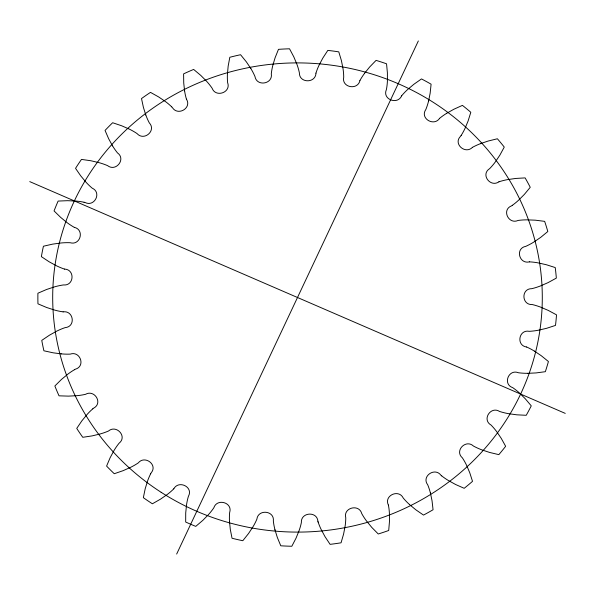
<?xml version="1.0" encoding="UTF-8"?>
<svg xmlns="http://www.w3.org/2000/svg" width="595" height="595" viewBox="0 0 595 595"><rect width="100%" height="100%" fill="white"/><g stroke="black" fill="none" stroke-linecap="round" stroke-linejoin="round"><path stroke-width="0.89" d="M428.593 101.016L430.155 93.184L431.092 84.185A259.636 248.814 0.2 0 0 421.491 78.927L413.882 84.267L407.627 89.525A65.584 62.854 0.2 0 0 401.64 95.795M315.96 73.14C315.67 83.464 299.173 83.307 299.382 72.888A26.73 25.615 0.2 0 0 299.181 71.921A65.584 62.854 0.2 0 0 296.898 64.26L293.804 56.852L289.527 48.797A259.636 248.814 0.2 0 0 278.475 49.348L275.091 57.782L272.8 65.45A65.584 62.854 0.2 0 0 271.298 73.832C273.068 84.103 256.743 86.796 254.987 76.591A26.73 25.615 0.2 0 0 254.608 75.677A65.584 62.854 0.2 0 0 250.852 68.566M176.656 554.057L418.345 40.943M359.938 80.556C357.707 90.574 341.478 87.569 343.702 77.298A26.73 25.615 0.2 0 0 343.702 76.316A65.584 62.854 0.2 0 0 342.973 68.38L341.396 60.549L338.778 51.862A259.636 248.814 0.2 0 0 327.823 50.397L322.832 58.065L319.069 65.175A65.584 62.854 0.2 0 0 315.945 73.133M364.564 73.297L369.659 66.997L376.077 60.378A259.636 248.814 0.2 0 1 386.549 63.799L387.397 72.806L387.419 80.779A65.584 62.854 0.2 0 1 386.564 88.707A26.73 25.615 0.2 0 1 386.356 89.674C382.131 99.402 397.601 105.211 401.655 95.81M173.807 488.785C178.716 479.801 193.613 486.978 188.429 496.289A26.73 25.615 0.2 0 0 188.139 497.234A65.584 62.854 0.2 0 0 186.51 505.043L185.714 512.987L185.677 522.023A259.636 248.814 0.2 0 0 195.755 526.382L202.798 520.38L208.503 514.571A65.584 62.854 0.2 0 0 213.843 507.78C216.959 498.008 232.913 502.44 229.663 512.488A26.73 25.615 0.2 0 0 229.566 513.47A65.584 62.854 0.2 0 0 229.506 521.436M439.608 118.353C433.889 126.854 419.691 118.353 425.797 109.554A26.73 25.615 0.2 0 0 426.176 108.64A65.584 62.854 0.2 0 0 428.579 101.009M446.719 113.266L453.896 109.235L462.419 105.375A259.636 248.814 0.2 0 1 470.809 112.284L468.116 120.941L465.037 128.349A65.584 62.854 0.2 0 1 461.17 135.407M472.43 147.374C465.216 154.722 452.832 143.715 460.604 136.233A26.73 25.615 0.2 0 0 461.155 135.4M480.41 143.67L488.257 141.015L497.39 138.769A259.636 248.814 0.2 0 1 504.262 147.077L499.904 155.087L495.419 161.803A65.584 62.854 0.2 0 1 490.228 168.028A26.73 25.615 0.2 0 1 489.514 168.735C480.388 174.588 490.429 187.775 498.922 181.825M527.698 373.325L536.006 372.931L545.347 371.689A259.636 248.814 0.2 0 0 548.419 361.507L541.205 355.676L534.399 351.095M529.379 261.867C519.115 264.396 515.062 248.338 525.72 246.36A26.73 25.615 0.2 0 0 526.649 245.951A65.584 62.854 0.2 0 0 533.886 242.016L540.662 237.398L547.817 231.514A259.636 248.814 0.2 0 0 544.656 221.355L535.299 220.18L526.984 219.853A65.584 62.854 0.2 0 0 518.133 220.433C508.613 224.813 501.377 209.864 511.484 205.892A26.73 25.615 0.2 0 0 512.317 205.32M61.345 353.884L53.104 352.805L43.904 350.79A259.636 248.814 0.2 0 1 41.762 340.385L49.474 335.178L56.666 331.177A65.584 62.854 0.2 0 1 64.26 327.927A26.73 25.615 0.2 0 1 65.234 327.614C76.004 326.67 73.631 310.278 63.13 311.854M64.52 269.081C75.215 269.505 74.152 286.031 63.472 284.946A26.73 25.615 0.2 0 0 62.46 285.087A65.584 62.854 0.2 0 0 54.361 286.909L46.499 289.512L37.901 293.231A259.636 248.814 0.2 0 0 37.954 303.829L46.581 307.474L54.465 310.032A65.584 62.854 0.2 0 0 63.13 311.869M526.612 347.011C515.977 345.569 518.743 329.243 529.23 331.318A26.73 25.615 0.2 0 0 530.257 331.266A65.584 62.854 0.2 0 0 538.497 330.195L546.582 328.314L555.507 325.398A259.636 248.814 0.2 0 0 556.511 314.844L548.278 310.426L540.684 307.161A65.584 62.854 0.2 0 0 532.242 304.543C521.584 305.183 520.93 288.59 531.707 288.679A26.73 25.615 0.2 0 0 532.704 288.449A65.584 62.854 0.2 0 0 540.58 285.897L548.151 282.588L556.34 278.103A259.636 248.814 0.2 0 0 555.239 267.557L546.284 264.716L538.185 262.886A65.584 62.854 0.2 0 0 529.379 261.845M29.75 181.616L565.25 413.384M74.33 227.342C84.802 229.796 80.37 245.75 70.173 242.73A26.73 25.615 0.2 0 0 69.146 242.686A65.584 62.854 0.2 0 0 60.831 243.005L52.598 244.136L43.42 246.226A259.636 248.814 0.2 0 0 41.375 256.638L49.132 261.785L56.369 265.727A65.584 62.854 0.2 0 0 64.513 269.104M409.546 504.597L415.846 509.803L423.506 515.084A259.636 248.814 0.2 0 0 433.063 509.744L432.037 500.759L430.408 492.943M250.867 68.559L246.352 61.858L240.559 54.725A259.636 248.814 0.2 0 0 229.819 57.269L228.16 66.164L227.424 74.107A65.584 62.854 0.2 0 0 227.602 82.608C231.366 92.441 215.762 97.944 212.14 88.283A26.73 25.615 0.2 0 0 211.582 87.458A65.584 62.854 0.2 0 0 206.487 81.151L200.746 75.379L193.643 69.429A259.636 248.814 0.2 0 0 183.602 73.869L183.729 82.913L184.576 90.842M112.529 145.842L108.669 138.776L105.047 130.431A259.636 248.814 0.2 0 1 112.641 122.734L121.544 125.731L129.115 129.026A65.584 62.854 0.2 0 1 136.292 133.072A26.73 25.615 0.2 0 1 137.118 133.652C144.035 141.372 156.634 130.647 149.3 122.867A65.584 62.854 0.2 0 1 145.827 115.043M145.812 115.043L143.417 107.412L141.506 98.562A259.636 248.814 0.2 0 1 150.49 92.374L158.634 96.933L165.425 101.544A65.584 62.854 0.2 0 1 171.665 106.81M186.451 99.149C192.073 108.156 177.727 116.36 172.364 107.531A26.73 25.615 0.2 0 0 171.658 106.825M317.909 521.272C317.12 510.919 300.668 512.191 301.375 522.536A65.584 62.854 0.2 0 1 299.054 530.74L296.035 538.163L291.825 546.255A259.636 248.814 0.2 0 1 280.773 545.793L277.307 537.389L274.942 529.736M388.371 505.058C383.686 495.59 398.71 488.726 403.224 498A26.73 25.615 0.2 0 0 403.864 498.774A65.584 62.854 0.2 0 0 409.561 504.582M229.492 521.436L230.295 529.371L232.043 538.259A259.636 248.814 0.2 0 0 242.805 540.714L248.532 533.537L252.979 526.798A65.584 62.854 0.2 0 0 256.884 519.167C258.111 508.933 274.578 510.525 273.35 520.915A26.73 25.615 0.2 0 0 273.447 521.897A65.584 62.854 0.2 0 0 274.964 529.736M359.916 80.541A65.584 62.854 0.2 0 1 364.579 73.311M186.436 99.157A65.584 62.854 0.2 0 1 184.591 90.842M112.544 145.835A65.584 62.854 0.2 0 0 117.483 152.9C126.281 159.103 115.928 172.074 107.673 165.693A26.73 25.615 0.2 0 0 106.736 165.284A65.584 62.854 0.2 0 0 98.896 162.621L90.812 160.739L81.478 159.408A259.636 248.814 0.2 0 0 75.543 168.348L80.749 175.889L85.933 182.122A65.584 62.854 0.2 0 0 92.188 188.154C102.042 192.542 94.456 207.298 85.085 202.493A26.73 25.615 0.2 0 0 84.081 202.263M84.088 202.248A65.584 62.854 0.2 0 0 75.862 201.065L67.547 200.686L58.124 201.073A259.636 248.814 0.2 0 0 54.063 210.928L60.66 217.391L66.982 222.575A65.584 62.854 0.2 0 0 74.316 227.364M61.345 353.869A65.584 62.854 0.2 0 0 70.217 354.122C80.147 350.611 85.829 366.222 75.394 369.197A26.73 25.615 0.2 0 0 74.509 369.688M74.501 369.681A65.584 62.854 0.2 0 0 67.696 374.262L61.411 379.484L54.866 385.991A259.636 248.814 0.2 0 0 59.024 395.824L68.455 396.129L76.762 395.697A65.584 62.854 0.2 0 0 85.516 394.321C94.546 389.108 103.247 403.254 93.579 408.185A26.73 25.615 0.2 0 0 92.805 408.832M92.798 408.825A65.584 62.854 0.2 0 0 87.019 414.559L81.879 420.829L76.74 428.407A259.636 248.814 0.2 0 0 82.764 437.303L92.084 435.897L100.153 433.963A65.584 62.854 0.2 0 0 108.476 431.025C116.337 424.302 127.635 436.485 119.134 443.178A26.73 25.615 0.2 0 0 118.502 443.952A65.584 62.854 0.2 0 0 113.957 450.623L110.142 457.711L106.594 466.086A259.636 248.814 0.2 0 0 114.262 473.724L123.135 470.66L130.684 467.298A65.584 62.854 0.2 0 0 138.271 462.903C144.734 454.907 158.114 464.725 151.137 472.899A26.73 25.615 0.2 0 0 150.669 473.776M150.654 473.769A65.584 62.854 0.2 0 0 147.523 481.154L145.18 488.807L143.35 497.673A259.636 248.814 0.2 0 0 152.387 503.787L160.494 499.16L167.24 494.497A65.584 62.854 0.2 0 0 173.822 488.8M318.199 522.217A26.73 25.615 0.2 0 1 317.909 521.272M318.184 522.224A65.584 62.854 0.2 0 0 321.233 529.639L325.049 536.727L330.106 544.351A259.636 248.814 0.2 0 0 341.054 542.804L343.583 534.094L345.107 526.255A65.584 62.854 0.2 0 0 345.769 517.776C342.995 507.676 359.023 503.571 361.73 513.537A26.73 25.615 0.2 0 0 362.199 514.415A65.584 62.854 0.2 0 0 366.646 521.153L371.786 527.423L378.264 533.99A259.636 248.814 0.2 0 0 388.706 530.487L389.472 521.473L389.42 513.5A65.584 62.854 0.2 0 0 388.394 505.058M430.393 492.943A65.584 62.854 0.2 0 0 427.731 484.828C421.178 476.416 434.752 466.904 440.902 475.212A26.73 25.615 0.2 0 0 441.683 475.859M441.676 475.866A65.584 62.854 0.2 0 0 448.422 480.529L455.629 484.516L464.189 488.309A259.636 248.814 0.2 0 0 472.519 481.333L469.738 472.698L466.592 465.312A65.584 62.854 0.2 0 0 462.367 457.838C454.238 450.824 465.788 438.917 473.404 446.005A26.73 25.615 0.2 0 0 474.289 446.495A65.584 62.854 0.2 0 0 481.831 449.857L489.692 452.468L498.848 454.639A259.636 248.814 0.2 0 0 505.646 446.28L501.213 438.307L496.669 431.62A65.584 62.854 0.2 0 0 491.046 425.046C481.66 419.728 490.689 405.805 499.54 411.428A26.73 25.615 0.2 0 0 500.514 411.747A65.584 62.854 0.2 0 0 508.576 413.681L516.817 414.819L526.233 415.295A259.636 248.814 0.2 0 0 531.261 405.849L525.326 398.821L519.547 393.087A65.584 62.854 0.2 0 0 512.719 387.65C502.492 384.236 508.554 368.788 518.371 372.73A26.73 25.615 0.2 0 0 519.39 372.872A65.584 62.854 0.2 0 0 527.698 373.31M526.627 346.989A65.584 62.854 0.2 0 1 534.384 351.11M512.325 205.334A65.584 62.854 0.2 0 0 518.639 200.151L524.381 194.379L530.249 187.299A259.636 248.814 0.2 0 0 525.132 177.898L515.724 178.448L507.49 179.631A65.584 62.854 0.2 0 0 498.915 181.802M472.415 147.359A65.584 62.854 0.2 0 1 480.418 143.685M439.593 118.338A65.584 62.854 0.2 0 1 446.726 113.281M161.185 492.325A244.798 234.594 0.2 0 0 541.747 313.267A244.798 234.594 0.2 0 0 189.56 86.907A244.798 234.594 0.2 0 0 161.185 492.325"/></g></svg>
